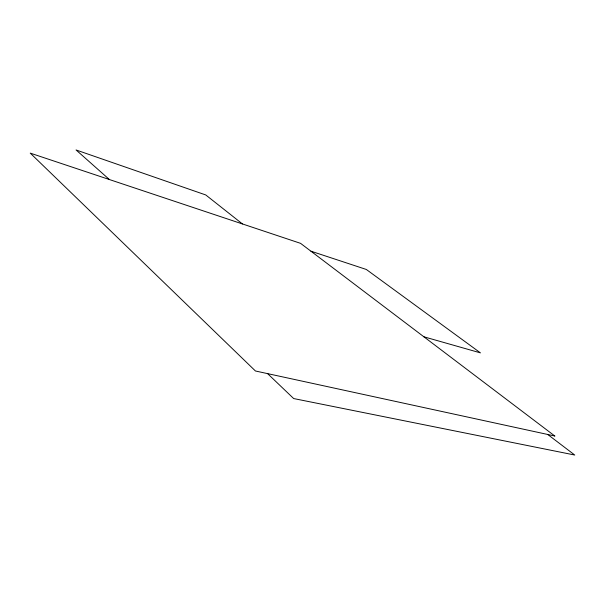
<?xml version="1.0" encoding="UTF-8"?>
<svg xmlns="http://www.w3.org/2000/svg" width="605" height="605" viewBox="0 0 605 605"><rect width="100%" height="100%" fill="white"/><g stroke="black" fill="none" stroke-linecap="round" stroke-linejoin="round"><path stroke-width="0.91" d="M423.901 336.803L480.438 352.874L366.327 269.467L310.909 251.173M547.737 434.473L574.75 455.036L293.682 398.559L267.599 373.625M242.439 223.941L205.76 194.954L76.064 149.964L109.399 179.541M554.808 436.008L255.439 370.986L30.25 153.125L300.572 243.346L554.808 436.008"/></g></svg>
